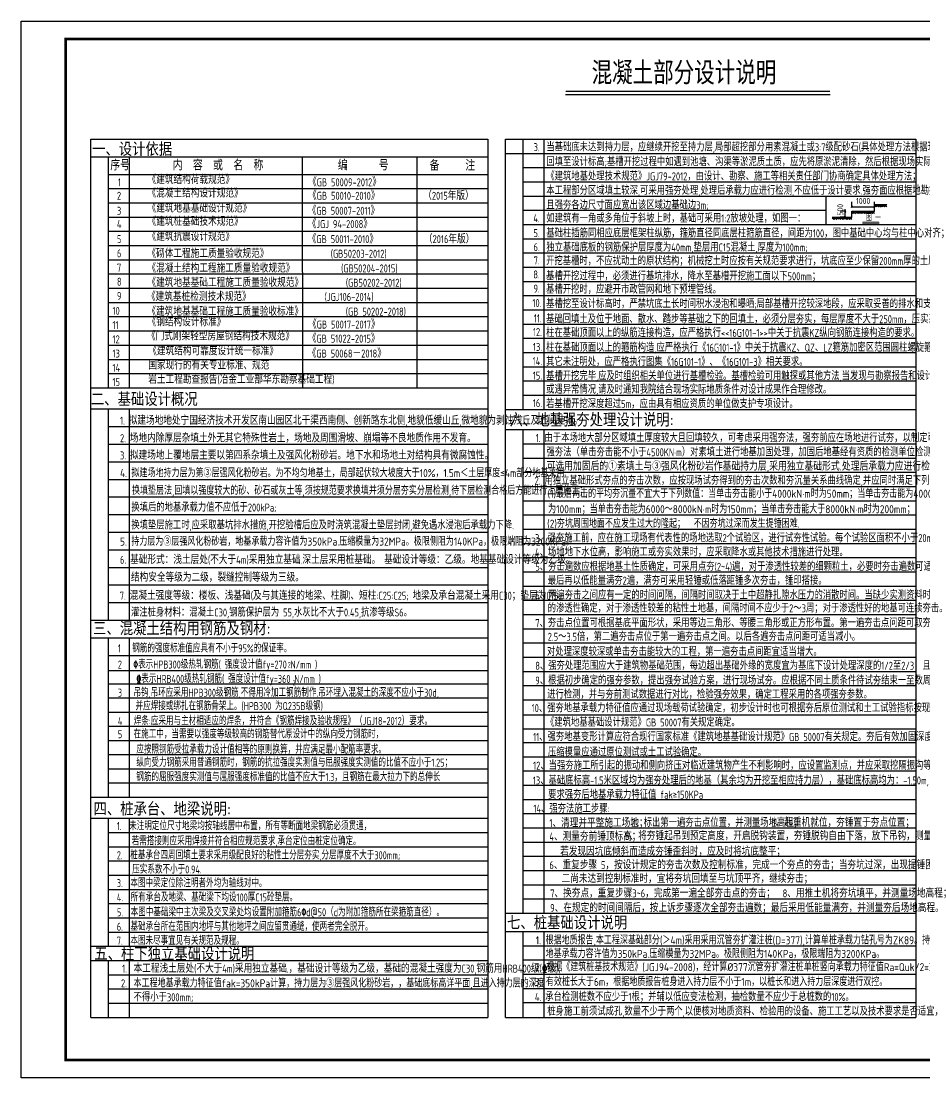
# Model space of a CAD drawing. Extents: x 180850 to 1399066, y 48356 to 327880.
# Drawn here: x 243229 to 279147, y 135106 to 177106 of the extents above; entities that cross this region are included whole.
import ezdxf
from ezdxf.enums import TextEntityAlignment as Align

# ---------------------------------------------------------------- set-up
doc = ezdxf.new("R2010")
doc.units = 0
doc.header["$LTSCALE"] = 1000
for name, color, linetype in [('BORDER', 7, 'Continuous'), ('NUM', 7, 'Continuous'), ('PUB_DIM', 3, 'Continuous'), ('PUB_TEXT', 7, 'Continuous'), ('PUB_TITLE', 4, 'Continuous'), ('STAIR', 2, 'Continuous'), ('TEXT', 7, 'Continuous'), ('TK', 4, 'Continuous'), ('不确定部分', 6, 'Continuous'), ('填充', 251, 'Continuous'), ('文字', 7, 'Continuous'), ('Ａ细部尺寸', 3, 'Continuous')]:
    doc.layers.add(name, color=color, linetype=linetype)
doc.styles.add('_HZTXT', font='tssdeng.shx', dxfattribs={"width": 0.8, "bigfont": 'tssdchn.shx'})
doc.styles.add('DIM_FONT', font='tssdeng.shx', dxfattribs={"width": 0.8, "bigfont": 'tssdchn.shx'})
doc.styles.get("Standard").update_dxf_attribs({"font": 'gbenor.shx', "bigfont": 'gbcbig.shx'})
doc.styles.add('TSSD_Dimension', font='Tssdeng.shx', dxfattribs={"width": 0.8, "bigfont": 'hztxt.shx'})
doc.styles.add('TSSD_Norm', font='tssdeng.shx', dxfattribs={"bigfont": 'hztxt.shx'})
doc.styles.add('TSSD_Rein', font='Tssdeng.shx', dxfattribs={"width": 0.7, "bigfont": 'hztxt.shx'})
doc.styles.add('宋体', font='')
doc.styles.get('宋体').set_extended_font_data('SimSun')
doc.dimstyles.new('DIMN80', dxfattribs={"dimscale": 0.8, "dimtxt": 300, "dimasz": 100, "dimexe": 250, "dimexo": 300, "dimgap": 150, "dimtad": 1, "dimdec": 0, "dimzin": 0, "dimdsep": 46, "dimtxsty": 'DIM_FONT', "dimblk": 'ARCHTICK', "dimcen": 0.09, "dimazin": 2, "dimtfac": 1, "dimtdec": 0, "dimtix": 1, "dimtmove": 2, "dimatfit": 3, "dimldrblk": 'ARCHTICK', "dimfxl": 1, "dimtolj": 1, "dimtzin": 0, "dimarcsym": 0})

# ---------------------------------------------------------------- blocks, each defined once
blk = doc.blocks.new('_ArchTick')
at = {"color": 0, "linetype": 'ByBlock', "const_width": 0.4}
blk.add_lwpolyline([(-0.5, -0.5), (0.5, 0.5)], dxfattribs=at)
blk = doc.blocks.new('*D363')
at = {"layer": 'Defpoints', "color": 0, "transparency": 16777216}
for p in [(275979, 169548), (276240, 169548), (276240, 169318)]:
    blk.add_point(p, dxfattribs=at)
at = {"layer": 'PUB_DIM', "color": 0, "lineweight": -2, "transparency": 16777216}
for p, q in [((276000, 169548), (275779, 169548)), ((276000, 169318), (275779, 169318)), ((275979, 169548), (275979, 169628)), ((275979, 169318), (275979, 169548)), ((275979, 169318), (275979, 169238))]:
    blk.add_line(p, q, dxfattribs=at)
at = {"layer": 'PUB_DIM', "color": 0, "lineweight": -2, "transparency": 16777216, "xscale": 80, "yscale": 80, "zscale": 80}
for p, rotation in [((275979, 169548), 270), ((275979, 169318), 90)]:
    blk.add_blockref('_ArchTick', p, dxfattribs=dict(at, rotation=rotation))
at = {"layer": 'PUB_DIM', "color": 0, "transparency": 16777216, "insert": (275783, 169607), "char_height": 240, "attachment_point": 5, "rotation": 90, "style": 'DIM_FONT'}
blk.add_mtext('\\A1;500', dxfattribs=at)
blk = doc.blocks.new('*D364')
at = {"layer": 'Defpoints', "color": 0, "transparency": 16777216}
for p in [(277150, 169719), (276240, 169473), (277150, 169473)]:
    blk.add_point(p, dxfattribs=at)
at = {"layer": 'PUB_DIM', "color": 0, "lineweight": -2, "transparency": 16777216}
for p, q in [((276240, 169713), (276240, 169919)), ((276240, 169719), (277150, 169719)), ((277150, 169713), (277150, 169919))]:
    blk.add_line(p, q, dxfattribs=at)
at = {"layer": 'PUB_DIM', "color": 0, "lineweight": -2, "transparency": 16777216, "xscale": 80, "yscale": 80, "zscale": 80, "rotation": 180}
blk.add_blockref('_ArchTick', (276240, 169719), dxfattribs=at)
at = {"layer": 'PUB_DIM', "color": 0, "lineweight": -2, "transparency": 16777216, "xscale": 80, "yscale": 80, "zscale": 80}
blk.add_blockref('_ArchTick', (277150, 169719), dxfattribs=at)
at = {"layer": 'PUB_DIM', "color": 0, "transparency": 16777216, "insert": (276695, 169959), "char_height": 240, "attachment_point": 5, "style": 'DIM_FONT'}
blk.add_mtext('\\A1;1000', dxfattribs=at)
blk = doc.blocks.new('$LinePat$素土夯实')
at = {"color": 0}
for p, q in [((0, -210), (210, 0)), ((120, -300), (420, 0)), ((420, 0), (608, -188)), ((495, -300), (795, 0)), ((615, 0), (705, -90)), ((210, -210), (300, -300)), ((315, -105), (502, -293)), ((705, -300), (795, -210))]:
    blk.add_line(p, q, dxfattribs=at)

msp = doc.modelspace()

# ---------------------------------------------------------------- linework, layer by layer
at = {"color": 2}
msp.add_line((264867.26, 174192.92), (275381.9, 174192.92), dxfattribs=at)
at = {"layer": 'PUB_TITLE'}
msp.add_lwpolyline([(243229.36, 177105.5), (302694, 177105.5), (302694, 135105.51), (243229.36, 135105.51)], close=True, dxfattribs=at)
at = {"layer": 'PUB_TITLE', "const_width": 106.06}
msp.add_lwpolyline([(244997.04, 135812.58), (244997.04, 176398.43), (301986.93, 176398.43), (301986.93, 135812.58)], close=True, dxfattribs=at)
at = {"layer": 'STAIR', "const_width": 53.19}
msp.add_lwpolyline([(264869.11, 174309.53), (275381.06, 174309.53)], dxfattribs=at)
at = {"layer": 'TK'}
for p, q in [((246002.54, 137505.91), (246002.54, 172415.65)), ((246002.54, 172415.65), (261778.26, 172415.65)), ((261778.26, 172415.65), (261778.26, 137506.3)), ((262482.77, 137506.3), (262482.77, 172415.65)), ((262482.77, 172415.65), (278788.38, 172415.65)), ((263182.3, 161675.55), (263182.3, 172415.65)), ((264021.74, 161675.55), (264021.74, 172415.65)), ((278788.38, 172415.65), (278788.38, 137506.3)), ((262482.77, 171850.38), (278788.38, 171850.38)), ((246002.54, 171716.07), (261778.26, 171716.07)), ((246702.07, 162531.69), (246702.07, 171716.07)), ((247541.52, 162531.69), (247541.52, 171716.07)), ((254427.33, 162531.69), (254409.66, 171716.07)), ((258962.99, 162531.69), (258962.99, 171716.07)), ((246702.07, 171016.54), (261778.26, 171016.54)), ((263182.3, 171285.11), (278788.38, 171285.11)), ((263182.3, 170719.84), (278788.38, 170719.84)), ((246702.07, 170450.88), (261778.26, 170450.88)), ((263182.3, 170154.57), (278788.38, 170154.57)), ((275230.29, 169024.04), (275230.29, 170154.57)), ((246702.07, 169885.22), (261778.26, 169885.22)), ((246702.07, 169319.57), (261778.26, 169319.57)), ((263182.3, 169589.31), (275230.29, 169589.31)), ((263182.3, 169024.04), (278788.38, 169024.04)), ((246702.07, 168753.91), (261778.26, 168753.91)), ((263182.3, 168458.77), (278788.38, 168458.77)), ((246702.07, 168188.25), (261778.26, 168188.25)), ((246702.07, 167622.6), (261778.26, 167622.6)), ((263182.3, 167893.5), (278788.38, 167893.5)), ((263182.3, 167328.23), (278788.38, 167328.23)), ((246702.07, 167056.94), (261778.26, 167056.94)), ((263182.3, 166762.97), (278788.38, 166762.97)), ((246702.07, 166491.29), (261778.26, 166491.29)), ((246702.07, 165925.63), (261778.26, 165925.63)), ((263182.3, 166197.7), (278788.38, 166197.7)), ((263182.3, 165632.43), (278788.38, 165632.43)), ((246702.07, 165359.97), (261778.26, 165359.97)), ((263182.3, 165067.16), (278788.38, 165067.16)), ((246702.07, 164794.32), (261778.26, 164794.32)), ((246702.07, 164228.66), (261778.26, 164228.66)), ((263182.3, 164501.89), (278788.38, 164501.89)), ((263182.3, 163936.62), (278788.38, 163936.62)), ((246702.07, 163663), (261778.26, 163663)), ((246702.07, 163097.35), (261778.26, 163097.35)), ((263182.3, 163371.36), (278788.38, 163371.36)), ((263182.3, 162806.09), (278788.38, 162806.09)), ((246002.54, 162531.69), (261778.26, 162531.69)), ((263182.3, 162240.82), (278788.38, 162240.82)), ((246002.54, 161692.1), (261778.26, 161692.1)), ((246702.07, 153297.28), (246702.07, 161692.1)), ((247541.52, 153297.28), (247541.52, 161692.1)), ((262482.77, 161675.55), (278788.38, 161675.55)), ((246702.07, 160992.57), (261778.26, 160992.57)), ((262482.77, 160870), (278788.38, 160870)), ((263182.3, 141650.88), (263182.3, 160870)), ((264021.74, 141650.88), (264021.74, 160870)), ((246702.07, 160293.04), (261778.26, 160293.04)), ((263182.3, 160304.73), (278788.38, 160304.73)), ((263182.3, 159739.46), (278788.38, 159739.46)), ((246702.07, 159593.5), (261778.26, 159593.5)), ((246702.07, 158893.97), (261778.26, 158893.97)), ((263182.3, 159174.19), (278788.38, 159174.19)), ((263182.3, 158608.92), (278788.38, 158608.92)), ((246702.07, 158194.43), (261778.26, 158194.43)), ((263182.3, 158043.66), (278788.38, 158043.66)), ((246702.07, 157494.9), (261778.26, 157494.9)), ((263182.3, 157478.39), (278788.38, 157478.39)), ((246702.07, 156795.36), (261778.26, 156795.36)), ((246702.07, 156794.95), (261778.26, 156794.95)), ((263182.3, 156913.12), (278788.38, 156913.12)), ((263182.3, 156347.85), (278788.38, 156347.85)), ((246702.07, 156095.42), (261778.26, 156095.42)), ((263182.3, 155782.58), (278788.38, 155782.58)), ((246702.07, 155395.88), (261778.26, 155395.88)), ((263182.3, 155217.31), (278788.38, 155217.31)), ((246702.07, 154696.35), (261778.26, 154696.35)), ((246702.07, 154696.35), (261778.26, 154696.35)), ((263182.3, 154652.05), (278788.38, 154652.05)), ((246702.07, 153996.81), (261778.26, 153996.81)), ((263182.3, 154086.78), (278788.38, 154086.78)), ((263182.3, 153521.51), (278788.38, 153521.51)), ((246002.54, 153297.28), (261778.26, 153297.28)), ((263182.3, 152956.24), (278788.38, 152956.24)), ((246002.54, 152597.74), (261778.26, 152597.74)), ((246702.07, 146262.74), (246702.07, 152597.74)), ((247541.52, 146262.74), (247541.52, 152597.74)), ((263182.3, 152390.97), (278788.38, 152390.97)), ((246702.07, 151898.21), (261778.26, 151898.21)), ((263182.3, 151825.71), (278788.38, 151825.71)), ((246702.07, 151302.89), (261778.26, 151302.89)), ((263182.3, 151260.44), (278788.38, 151260.44)), ((246702.07, 150771.11), (261778.26, 150771.11)), ((263182.3, 150695.17), (278788.38, 150695.17)), ((246702.07, 150209.29), (261778.26, 150209.29)), ((263182.3, 150129.9), (278788.38, 150129.9)), ((246702.07, 149644.02), (261778.26, 149644.02)), ((263182.3, 149537.94), (278788.38, 149537.94)), ((246702.07, 149080.47), (261778.26, 149080.47)), ((263182.3, 148972.67), (278788.38, 148972.67)), ((246702.07, 148516.93), (261778.26, 148516.93)), ((263182.3, 148434.1), (278788.38, 148434.1)), ((246702.07, 147953.38), (261778.26, 147953.38)), ((263182.3, 147868.83), (278788.38, 147868.83)), ((246702.07, 147389.83), (261778.26, 147389.83)), ((263182.3, 147303.56), (278788.38, 147303.56)), ((246702.07, 146826.28), (261778.26, 146826.28)), ((263182.3, 146738.29), (278788.38, 146738.29)), ((246002.54, 146262.74), (261778.26, 146262.74)), ((263182.3, 146173.02), (278788.38, 146173.02)), ((246002.54, 145425.1), (261778.26, 145425.1)), ((246702.07, 140334.2), (246702.07, 145425.1)), ((247541.52, 140334.2), (247541.52, 145425.1)), ((263182.3, 145607.76), (278788.38, 145607.76)), ((263182.3, 145042.49), (278788.38, 145042.49)), ((246702.07, 144859.45), (261778.26, 144859.45)), ((246702.07, 144293.79), (261778.26, 144293.79)), ((263182.3, 144477.22), (278788.38, 144477.22)), ((246702.07, 143728.14), (261778.26, 143728.14)), ((263182.3, 143911.95), (278788.38, 143911.95)), ((263182.3, 143346.68), (278788.38, 143346.68)), ((246702.07, 143162.48), (261778.26, 143162.48)), ((246702.07, 142596.82), (261778.26, 142596.82)), ((263182.3, 142781.42), (278788.38, 142781.42)), ((246702.07, 142031.17), (261778.26, 142031.17)), ((263182.3, 142216.15), (278788.38, 142216.15)), ((262482.77, 141650.88), (278788.38, 141650.88)), ((246702.07, 141465.51), (261778.26, 141465.51)), ((246702.07, 140899.85), (261778.26, 140899.85)), ((262482.77, 140924.6), (278788.38, 140924.6)), ((263182.3, 137506.3), (263182.3, 140924.6)), ((264021.74, 137506.3), (264021.74, 140924.6)), ((246002.54, 140334.2), (261778.26, 140334.2)), ((263182.3, 140359.34), (278788.38, 140359.34)), ((246002.54, 139768.54), (261778.26, 139768.54)), ((246702.07, 137505.91), (246702.07, 139768.54)), ((247541.52, 137505.91), (247541.52, 139768.54)), ((263182.3, 139794.07), (278788.38, 139794.07)), ((246702.07, 139202.88), (261778.26, 139202.88)), ((263182.3, 139228.8), (278788.38, 139228.8)), ((246702.07, 138637.61), (261778.26, 138637.61)), ((263182.3, 138663.53), (278788.38, 138663.53)), ((246702.07, 138071.57), (261778.26, 138071.57)), ((263182.3, 138098.26), (278788.38, 138098.26)), ((246002.54, 137505.91), (261778.26, 137505.91)), ((262482.77, 137506.3), (278788.38, 137506.3))]:
    msp.add_line(p, q, dxfattribs=at)
at = {"layer": '不确定部分'}
msp.add_lwpolyline([(275466.93, 169318.43), (276240.48, 169318.43), (276240.48, 169547.74), (277149.98, 169547.74), (277149.98, 169813.69), (277631.5, 169813.69)], dxfattribs=at)
at = {"layer": 'Ａ细部尺寸', "color": 0}
msp.add_line((276674.85, 169090.42), (277325.7, 169090.42), dxfattribs=at)
at = {"layer": 'Ａ细部尺寸', "color": 0, "const_width": 14.14}
msp.add_lwpolyline([(276674.85, 169131.83), (277325.7, 169131.83)], dxfattribs=at)

# ---------------------------------------------------------------- block references
at = {"layer": '填充', "yscale": 0.2828282680808722, "zscale": 0.282828268080808}
for p, xscale in [((277149.98, 169813.69), 0.302840690347572), ((277390.74, 169813.69), 0.302840690347572), ((275466.93, 169318.43), 0.3243420337186567), ((275724.78, 169318.43), 0.3243420337186567), ((275982.63, 169318.43), 0.3243420337186567), ((276240.48, 169547.74), 0.2860055747239759), ((276467.86, 169547.74), 0.2860055747239759), ((276695.23, 169547.74), 0.2860055747239759), ((276922.61, 169547.74), 0.2860055747239759)]:
    msp.add_blockref('$LinePat$素土夯实', p, dxfattribs=dict(at, xscale=xscale))

# ---------------------------------------------------------------- texts
at = {"layer": 'BORDER', "style": '宋体', "width": 0.75}
msp.add_text('混凝土部分设计说明', height=797.839, dxfattribs=at).set_placement((265900.34, 174675.74))
at = {"layer": 'NUM', "style": 'TSSD_Norm', "width": 0.8}
for s, height, p in [('序号', 424.242, (246774.25, 171172.91)), ('内  容  或  名  称', 424.2424, (249254.92, 171172.91)), ('编      号', 424.242, (255816.37, 171172.91)), ('备     注', 424.242, (259464.28, 171162.31)), ('1', 318.18, (247076.67, 170541.08)), ('《GB 50009-2012》', 318.1818, (254632.73, 170541.08)), ('2', 318.18, (247036.86, 170004.66)), ('《GB 50010-2010》', 318.1818, (254632.73, 170004.66)), ('（2015年版）    ', 318.1818, (259210.35, 170004.66)), ('3', 318.18, (247036.86, 169408.04)), ('《GB 50007-2011》', 318.1818, (254620.84, 169408.04)), ('4', 318.18, (247036.86, 168879.06)), ('《JGJ 94-2008》', 318.1818, (254620.84, 168879.06)), ('5', 318.18, (247036.86, 168281.09)), ('《GB 50011-2010》', 318.1818, (254620.84, 168281.09)), ('（2016年版）    ', 318.1818, (259237.48, 168281.09)), ('6', 318.18, (247036.86, 167717.31)), ('《砌体工程施工质量验收规范》                (GB50203-2012)', 318.1818, (248249.36, 167701.52)), ('7', 318.18, (247036.86, 167149.85)), ('《混凝土结构工程施工质量验收规范》            (GB50204-2015)', 318.1818, (248249.36, 167118.59)), ('8', 318.18, (247036.86, 166589.78)), ('《建筑地基基础工程施工质量验收规范》           (GB50202-2012)', 318.1818, (248249.36, 166548.85)), ('9', 318.18, (247036.86, 166024.13)), ('《建筑基桩检测技术规范》                   (JGJ106-2014)', 318.1818, (248231.08, 165985.96)), ('10', 318.182, (246859.95, 165431.29)), ('《建筑地基基础工程施工质量验收标准》           (GB 50202-2018)', 318.1818, (248246.81, 165399.4)), ('11', 318.182, (246859.95, 164865.64)), ('12', 318.182, (246859.95, 164299.98)), ('13', 318.182, (246859.95, 163734.32)), ('14', 318.182, (246859.95, 163168.67)), ('15', 318.182, (246859.95, 162603.01)), ('结构安全等级为二级，裂缝控制等级为三级。', 318.1818, (247594.72, 154833.78)), ('7. 混凝土强度等级：楼板、浅基础(及与其连接的地梁、柱脚)、短柱:C25:C25; 地梁及承台混凝土采用C30；垫层为C15。 ', 318.1818, (247147.02, 154109.75))]:
    msp.add_text(s, height=height, dxfattribs=at).set_placement(p)
for s, height, p in [('《建筑结构荷载规范》', 318.182, (248254.1, 170541.08)), ('《混凝土结构设计规范》', 318.1818, (248254.1, 170004.66)), ('《建筑地基基础设计规范》', 318.1818, (248254.1, 169408.04)), ('《建筑桩基础技术规范》', 318.1818, (248254.1, 168879.06)), ('《建筑抗震设计规范》', 318.182, (248254.1, 168281.09)), ('《钢结构设计标准》', 318.182, (248254.1, 164887.23)), ('《门式刚架轻型房屋钢结构技术规范》', 318.1818, (248231.04, 164327.16)), ('《建筑结构可靠度设计统一标准》', 318.1818, (248283.27, 163734.32)), ('国家现行的有关专业标准、规范', 318.1818, (248283.27, 163168.67)), ('岩土工程勘查报告(冶金工业部华东勘察基础工程)', 318.1818, (248283.27, 162603.01))]:
    msp.add_text(s, height=height, dxfattribs=at).set_placement(p, align=Align.BOTTOM_LEFT)
at = {"layer": 'NUM', "color": 1, "style": 'TSSD_Norm', "width": 0.8}
for s, p in [('《GB 50017-2017》', (254632.73, 164887.23)), ('《GB 51022-2015》', (254624.49, 164327.16)), ('《GB 50068－2018》', (254620.84, 163734.32)), ('6. 基础形式：浅土层处(不大于4m)采用独立基础.深土层采用桩基础。 基础设计等级：乙级。地基基础设计等级为乙级。', (247158.5, 155535.63))]:
    msp.add_text(s, height=318.1818, dxfattribs=at).set_placement(p)
at = {"layer": 'NUM', "color": 3, "style": 'TSSD_Norm', "width": 0.8}
for s, p in [('1. 拟建场地地处宁国经济技术开发区南山园区北干渠西南侧、创新路东北侧,地貌低缓山丘,微地貌为剥蚀残丘及丘间洼地。', (247158.5, 161068.32)), ('2. 场地内除厚层杂填土外无其它特殊性岩土，场地及周围滑坡、崩塌等不良地质作用不发育。', (247158.5, 160368.79)), ('3. 拟建场地上覆地层主要以第四系杂填土及强风化粉砂岩。地下水和场地土对结构具有微腐蚀性。', (247158.5, 159685.34))]:
    msp.add_text(s, height=318.1818, dxfattribs=at).set_placement(p)
at = {"layer": 'NUM', "color": 2}
for s, p in [('4. 拟建场地持力层为第③层强风化粉砂岩。为不均匀地基土，局部起伏较大坡度大于10%%%，1.5m＜土层厚度≤4m部分地基采用', (247158.5, 158983.82)), ('换填垫层法,回填以强度较大的砂、砂石或灰土等,须按规范要求换填并须分层夯实分层检测,待下层检测合格后方能进行上层施工；', (247635.5, 158284.29))]:
    msp.add_text(s, height=318.1818, dxfattribs=at).set_placement(p)
at = {"layer": 'NUM', "color": 7, "true_color": 0xffffff}
for s, p in [('(1)最后两击的平均夯沉量不宜大于下列数值：当单击夯击能小于4000kN·m时为50mm；当单击夯击能为4000～6000kN·m时', (264152.5, 158162.68)), ('为100mm；当单击夯击能为6000～8000kN·m时为150mm；当单击夯击能大于8000kN·m时为200mm；', (264175, 157547.69)), ('(2)夯坑周围地面不应发生过大的隆起；  不因夯坑过深而发生提锤困难.', (264135.18, 156972.6)), ('3. 有效桩长大于6m，根据地质报告桩身进入持力层不小于1m，以桩长和进入持力层深度进行双控。', (263641.68, 138760.57))]:
    msp.add_text(s, height=318.1818, dxfattribs=at).set_placement(p)
at = {"layer": 'NUM', "color": 1}
msp.add_text('5. 持力层为③层强风化粉砂岩，地基承载力容许值为350kPa.压缩模量为32MPa。极限侧阻为140KPa，极限端阻为3200KPa。', height=318.1818, dxfattribs=at).set_placement((247158.5, 156260.62))
at = {"layer": 'PUB_TEXT', "style": '_HZTXT', "width": 0.8}
for s, p in [('3.', (263840.93, 172096.03)), ('4.', (263840.93, 169273.17)), ('5.', (263840.93, 168680.74)), ('6.', (263840.93, 168126.27)), ('7.', (263840.93, 167593.05)), ('8.', (263840.93, 167037.37)), ('9.', (263840.93, 166474.9)), ('10.', (263907.64, 165900.84)), ('11.', (263917.68, 165290.8)), ('12.', (263930.06, 164745.54)), ('13.', (263934.34, 164158.49)), ('14.', (263934.34, 163591.82)), ('15.', (263934.34, 163017.12)), ('16.', (263934.34, 161921.99)), ('1.', (247436.45, 139447.1)), ('2.', (247436.45, 138862.92))]:
    msp.add_text(s, height=318.182, dxfattribs=at).set_placement(p, align=Align.MIDDLE_RIGHT)
at = {"layer": 'PUB_TEXT'}
for s, height, style, width, p in [('当基础底未达到持力层，应继续开挖至持力层,局部超挖部分用素混凝土或3:7级配砂石(具体处理方法根据现场实际情况确定)', 318.1818, '_HZTXT', 0.8, (264103.3, 172093.3)), ('回填至设计标高;基槽开挖过程中如遇到池塘、沟渠等淤泥质土质，应先将原淤泥清除，然后根据现场实际情况，依据', 318.1818, '_HZTXT', 0.8, (264103.3, 171506.8)), ('《建筑地基处理技术规范》JGJ79-2012，由设计、勘察、施工等相关责任部门协商确定具体处理方法；', 318.1818, '_HZTXT', 0.8, (264103.3, 170935.89)), ('如建筑有一角或多角位于斜坡上时，基础可采用1:2放坡处理，如图一：', 318.1818, '_HZTXT', 0.8, (264103.3, 169263.58)), ('图 一', 247.475, 'TSSD_Rein', 0.7, (276810.12, 169289.22)), ('基础柱插筋同相应底层框架柱纵筋，箍筋直径同底层柱箍筋直径，间距为100，图中基础中心均与柱中心对齐；', 318.1818, '_HZTXT', 0.8, (264103.3, 168671.16)), ('独立基础底板的钢筋保护层厚度为40mm,垫层用C15混凝土,厚度为100mm;', 318.1818, '_HZTXT', 0.8, (264103.3, 168109.88)), ('本工程浅土层处(不大于4m)采用独立基础.，基础设计等级为乙级，基础的混凝土强度为C30,钢筋用HRB400级(%%132级);', 318.1818, 'TSSD_Dimension', 0.8, (247698.82, 139447.1)), ('不得小于300mm;', 318.182, '_HZTXT', 0.8, (247698.82, 138307.35))]:
    msp.add_text(s, height=height, dxfattribs=dict(at, style=style, width=width)).set_placement(p, align=Align.MIDDLE_LEFT)
at = {"layer": 'PUB_TEXT', "color": 3, "style": '_HZTXT', "width": 0.8}
for s, p in [('本工程部分区域填土较深,可采用强夯处理,处理后承载力应进行检测,不应低于设计要求.强夯面应根据地勘报告和实际开挖确定', (264103.3, 170368.11)), ('且强夯各边尺寸面应宽出该区域边基础边3m;', (264103.3, 169787.56))]:
    msp.add_text(s, height=318.1818, dxfattribs=at).set_placement(p, align=Align.MIDDLE_LEFT)
at = {"layer": 'PUB_TEXT', "style": '_HZTXT', "width": 0.8}
for s, p in [('开挖基槽时，不应扰动土的原状结构；机械挖土时应按有关规范要求进行，坑底应至少保留200mm厚的土层用人工开挖。', (264094.16, 167410.36)), ('基槽开挖过程中，必须进行基坑排水，降水至基槽开挖施工面以下500mm；', (264094.16, 166805.45)), ('基槽开挖时，应避开市政管网和地下预埋管线。', (264094.16, 166279.42)), ('基槽挖至设计标高时，严禁坑底土长时间积水浸泡和曝晒;局部基槽开挖较深地段，应采取妥善的排水和支挡措施。', (264094.16, 165705.36)), ('基础回填土及位于地面、散水、踏步等基础之下的回填土，必须分层夯实，每层厚度不大于250mm，压实系数>0.94。', (264094.16, 165100.73)), ('柱在基础顶面以上的纵筋连接构造，应严格执行<<16G101-1>>中关于抗震KZ纵向钢筋连接构造的要求。', (264094.16, 164555.47)), ('柱在基础顶面以上的箍筋构造,应严格执行《16G101-1》中关于抗震KZ、QZ、LZ箍筋加密区范围圆柱螺旋箍筋构造要求。', (264094.16, 163968.42)), ('其它未注明处，应严格执行图集《16G101-1》、《16G101-3》相关要求。', (264094.16, 163401.75)), ('基槽开挖完毕,应及时组织相关单位进行基槽检验。基槽检验可用触探或其他方法,当发现与勘察报告和设计文件不一致', (264094.16, 162841.27)), ('或遇异常情况,请及时通知我院结合现场实际地质条件对设计成果作合理修改。', (264094.16, 162303.99)), ('若基槽开挖深度超过5m，应由具有相应资质的单位做支护专项设计。', (264094.16, 161732.13)), ('1. 由于本场地大部分区域填土厚度较大且回填较久，可考虑采用强夯法，强夯前应在场地进行试夯，以制定可行的强夯方案。采用', (263681.65, 160377.34)), ('强夯法（单击夯击能不小于4500KN·m）对素填土进行地基加固处理，加固后地基经有资质的检测单位检测，满足设计要求后', (264109.5, 159812.07)), ('2. 用独立基础形式夯点的夯击次数，应按现场试夯得到的夯击次数和夯沉量关系曲线确定,并应同时满足下列条件：', (263635, 158681.54)), ('3、强夯施工前，应在施工现场有代表性的场地选取2个试验区，进行试夯性试验。每个试验区面积不小于20mX20m。', (263655.39, 156398.55)), ('4、场地地下水位高，影响施工或夯实效果时，应采取降水或其他技术措施进行处理。', (263655.39, 155837.86)), ('5、夯击遍数应根据地基土性质确定，可采用点夯(2~4)遍，对于渗透性较差的细颗粒土，必要时夯击遍数可适当增加。', (263664.32, 155260.49)), ('最后再以低能量满夯2遍，满夯可采用轻锤或低落距锤多次夯击，锤印搭接。', (264157.22, 154707.23)), ('6、两遍夯击之间应有一定的时间问隔，间隔时间取决于土中超静扎隙水压力的消散时间。当缺少实测资料时，可根据地基土', (263664.32, 154129.42)), ('灌注桩身材料：混凝土C30,钢筋保护层为 55,水灰比不大于0.45,抗渗等级S6。', (247594.72, 153443.51)), ('的渗透性确定，对于渗透性较差的粘性土地基，间隔时间不应少于2～3周；对于渗透性好的地基可连续夯击。', (264157.22, 153608.19)), ('7、夯击点位置可根据基底平面形状，采用等边三角形、等腰三角形或正方形布置。第一遍夯击点问距可取夯锤直径的', (263664.32, 153022.75)), ('2.5～3.5倍，第二遍夯击点位于第一遍夯击点之间。以后各遍夯击点问距可适当减小。', (264157.22, 152477.65)), ('对处理深度较深或单击夯击能较大的工程，第一遍夯击点间距宜适当增大。', (264127.55, 151881.18)), ('8、强夯处理范围应大于建筑物基础范围，每边超出基础外缘的宽度宜为基底下设计处理深度的1/2至2/3，且不应小于3m。', (263664.32, 151325.83)), ('9、根据初步确定的强夯参数，提出强夯试验方案，进行现场试夯。应根据不同土质条件待试夯结束一至数周后，对试夯场地', (263664.32, 150739)), ('进行检测，并与夯前测试数据进行对比，检验强夯效果，确定工程采用的各项强夯参数。', (264135.64, 150183.5)), ('10、强夯地基承载力特征值应通过现场载荷试验确定，初步设计时也可根据夯后原位测试和土工试验指标按现行国家标准', (263518.5, 149640.5)), ('《建筑地基基础设计规范》GB 50007有关规定确定。', (264088.4, 149070.87)), ('11、强夯地基变形计算应符合现行国家标准《建筑地基基础设计规范》GB 50007有关规定。夯后有效加固深度内土层的', (263577.5, 148495)), ('压缩模量应通过原位测试或土工试验确定。', (264166.16, 147885.7)), ('12、当强夯施工所引起的振动和侧向挤压对临近建筑物产生不利影响时，应设置监测点，并应采取挖隔振沟等隔振或防振措施。', (263577.5, 147357.08)), ('13、基础底标高-1.5米区域均为强夯处理后的地基（其余均为开挖至相应持力层），基础底标高均为：-1.50m,', (263565.38, 146765.78)), ('要求强夯后地基承载力特征值 fak≥150KPa', (264173.25, 146200.16)), ('14、强夯法施工步骤:', (263586.44, 145643.65)), ('2、标出第一遍夯击点位置，并测量场地高程；', (267475.3, 145085.48)), ('4. 承台检测桩数不应少于1根；并辅以低应变法检测，抽检数量不应少于总桩数的10%%%。', (263648.77, 138163.65)), ('桩身施工前须试成孔,数量不少于两个,以便核对地质资料、检验用的设备、施工工艺以及技术要求是否适宜，', (264143.89, 137586.37))]:
    msp.add_text(s, height=318.1818, dxfattribs=at).set_placement(p)
at = {"layer": 'PUB_TEXT', "color": 6, "width": 1.1}
msp.add_text('可选用加固后的①素填土与③强风化粉砂岩作基础持力层,采用独立基础形式.处理后承载力应进行检测，不低于200kpa.', height=318.1818, dxfattribs=at).set_placement((264109.5, 159246.8))
at = {"layer": 'PUB_TEXT', "color": 2, "style": '_HZTXT', "width": 0.8}
for s, p in [('换填后的地基承载力值不应低于200kPa;', (247606.2, 157614.12)), ('换填垫层施工时,应采取基坑排水措施,开挖验槽后应及时浇筑混凝土垫层封闭,避免遇水浸泡后承载力下降.', (247606.2, 156908.71))]:
    msp.add_text(s, height=318.1818, dxfattribs=at).set_placement(p)
at = {"layer": 'PUB_TEXT'}
msp.add_text('本工程地基承载力特征值fak=350kPa计算，持力层为③层强风化粉砂岩，，基础底标高详平面,且进入持力层的深度', height=318.1818, dxfattribs=at).set_placement((247698.82, 138862.92), align=Align.MIDDLE_LEFT)
at = {"layer": 'TEXT', "color": 3, "style": 'TSSD_Norm'}
for s, p in [('一、设计依据', (246049.48, 171746.21)), ('二、基础设计概况', (246002.54, 161809.76)), ('六、地基强夯处理设计说明:', (262641.46, 160988)), ('三、混凝土结构用钢筋及钢材:', (246086.94, 152695.67)), ('四、桩承台、地梁说明:', (246105.49, 145522.3)), ('七、桩基础设计说明', (262541.38, 141000.42)), ('五、柱下独立基础设计说明', (246136.9, 139768.54))]:
    msp.add_text(s, height=530.303, dxfattribs=at).set_placement(p)
at = {"layer": 'TEXT', "style": 'TSSD_Norm'}
for s, height, width, p in [('1   钢筋的强度标准值应具有不小于95%%%的保证率。', 318.1818, 0.7, (247073.77, 152016.47)), ('2   %%130表示HPB300级热轧钢筋( 强度设计值fy=270 N/mm )', 318.1818, 0.7, (247073.77, 151372.67)), ('2', 212.12, 0.7, (253828.73, 151421.67)), ('%%132表示HRB400级热轧钢筋( 强度设计值fy=360 N/mm )', 318.1818, 0.7, (247812.38, 150802.38)), ('2', 212.12, 0.7, (254017.73, 150700.63)), ('3   吊钩,吊环应采用HPB300级钢筋,不得用冷加工钢筋制作.吊环埋入混凝土的深度不应小于30d,', 318.1818, 0.7, (247073.77, 150254.61)), ('并应焊接或绑扎在钢筋骨架上。(HPB300 为Q235B级钢)', 318.1818, 0.7, (247777.74, 149723.48)), ('4   焊条:应采用与主材相适应的焊条，并符合《钢筋焊接及验收规程》（JGJ18-2012）要求。', 318.1818, 0.7, (247073.77, 149130.88)), ('5   在施工中，当需要以强度等级较高的钢筋替代原设计中的纵向受力钢筋时，', 318.1818, 0.7, (247073.77, 148604.59)), ('应按照钢筋受拉承载力设计值相等的原则换算，并应满足最小配筋率要求。', 318.1818, 0.7, (247807.2, 147996.29)), ('纵向受力钢筋采用普通钢筋时，钢筋的抗拉强度实测值与屈服强度实测值的比值不应小于1.25；', 318.1818, 0.7, (247807.2, 147475.68)), ('钢筋的屈服强度实测值与屈服强度标准值的比值不应大于1.3，且钢筋在最大拉力下的总伸长', 318.1818, 0.7, (247807.2, 146901.78)), ('1、清理并平整施工场地；', 318.1818, 0.8, (264224.88, 145072.32)), ('3、起重机就位，夯锤置于夯点位置；', 318.1818, 0.8, (273046.41, 145090.39)), ('1.  未注明定位尺寸地梁均按轴线居中布置，所有等断面地梁钢筋必须贯通，', 318.1818, 0.7, (247032.42, 144955.29)), ('5、将夯锤起吊到预定高度，开启脱钩装置，夯锤脱钩自由下落，放下吊钩，测量锤顶高程；', 318.1818, 0.8, (267232.07, 144556.83)), ('若需搭接则应采用焊接并符合相应规范要求,承台定位由桩定位确定。', 318.1818, 0.7, (247621.94, 144355.2)), ('4、测量夯前锤顶标高；', 318.1818, 0.8, (264224.88, 144536.81)), ('2.  桩基承台四周回填土要求采用级配良好的粘性土分层夯实,分层厚度不大于300mm; ', 318.1818, 0.7, (247032.42, 143793.26)), ('若发现因坑底倾斜而造成夯锤歪斜时，应及时将坑底整平；', 318.1818, 0.8, (264651.76, 143940.68)), ('6、重复步骤 5，按设计规定的夯击次数及控制标准，完成一个夯点的夯击；当夯坑过深，出现提锤困难，但无明显隆起，', 318.1818, 0.8, (264224.88, 143400.73)), ('压实系数不小于0.94.', 318.1818, 0.7, (247644.55, 143227.95)), ('3.  本图中梁定位除注明者外均为轴线对中。', 318.1818, 0.7, (247032.42, 142686.04)), ('二尚未达到控制标准时，宜将夯坑回填至与坑顶平齐，继续夯击；', 318.1818, 0.8, (264710.63, 142858.9)), ('4.  所有承台及地梁、基础梁下均设100厚C15砼垫层。', 318.1818, 0.7, (247032.42, 142119.02)), ('7、换夯点，重复步骤3~6，完成第一遍全部夯击点的夯击；  8、用推土机将夯坑填平，并测量场地高程；', 318.1818, 0.8, (264255.84, 142277.92)), ('9、在规定的时间间隔后，按上诉步骤逐次全部夯击遍数；最后采用低能量满夯，并测量夯后场地高程。', 318.1818, 0.8, (264255.84, 141696.2)), ('5.  本图中基础梁中主次梁及交叉梁处均设置附加箍筋6%%130d@50（d为附加箍筋所在梁箍筋直径）。', 318.1818, 0.7, (247037.24, 141529.04)), ('6.  基础承台所在范围内地坪与其他地坪之间应留贯通缝，使两者完全脱开。', 318.1818, 0.7, (247032.42, 140955.76)), ('7.  本图未尽事宜见有关规范及规程。', 318.1818, 0.7, (247032.42, 140398.07))]:
    msp.add_text(s, height=height, dxfattribs=dict(at, width=width)).set_placement(p)
at = {"layer": '文字', "color": 6}
for s, p in [('1. 根据地质报告,本工程深基础部分(＞4m)采用采用沉管夯扩灌注桩(D=377),计算单桩承载力钻孔号为ZK89。持力层为③层强风化粉砂岩，', (263681.5, 140414.06)), ('地基承载力容许值为350kPa.压缩模量为32MPa。极限侧阻为140KPa，极限端阻为3200KPa。', (264072, 139874.06)), ('2. 根据《建筑桩基技术规范》(JGJ94-2008)，经计算%%C377沉管夯扩灌注桩单桩竖向承载力特征值Ra=Quk/2=305 KN. ', (263661, 139346.93))]:
    msp.add_text(s, height=318.1818, dxfattribs=at).set_placement(p)

# ---------------------------------------------------------------- dimensions: what is measured, and where the dimension line sits
at = {"layer": 'PUB_DIM'}
dim = msp.add_aligned_dim(p1=(276240.48, 169472.74), p2=(277149.98, 169472.74), distance=246.04, text='1000', dimstyle='DIMN80', dxfattribs=at)
dim.commit()
dim.dimension.update_dxf_attribs({"geometry": '*D364', "text_midpoint": (276695.23, 169958.78)})
dim = msp.add_linear_dim(base=(275978.53, 169547.74), p1=(276240.48, 169318.43), p2=(276240.48, 169547.74), angle=90, text='500', dimstyle='DIMN80', dxfattribs=at)
dim.commit()
dim.dimension.update_dxf_attribs({"geometry": '*D363', "text_midpoint": (275783.38, 169607.09), "dimtype": 161})

doc.saveas('drawing.dxf')
